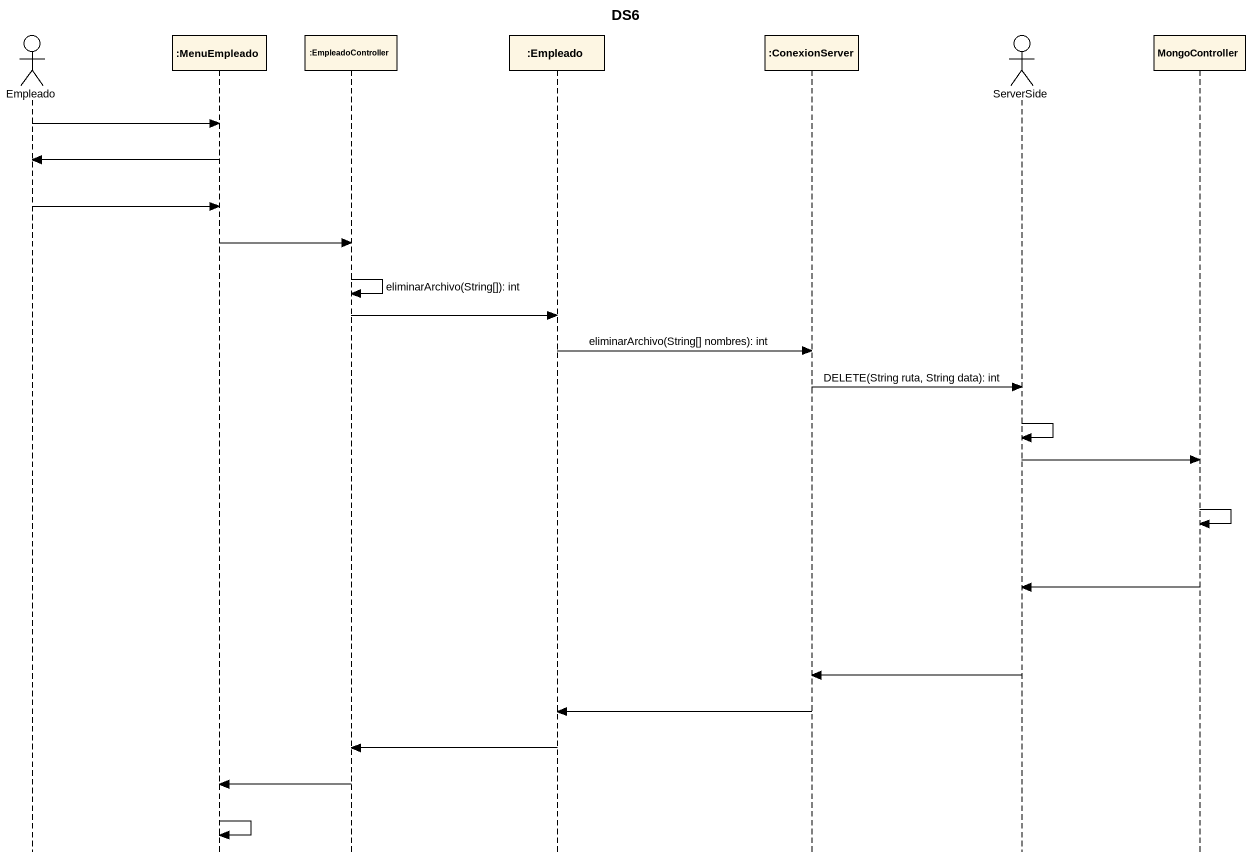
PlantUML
@startuml
title DS6
hide footbox
actor Empleado
participant ":MenuEmpleado" as MenuEmpleado
participant ":EmpleadoController" as EmpleadoController
participant ":Empleado" as Empleado_2
participant ":ConexionServer" as ConexionServer
actor ServerSide
participant MongoController

Empleado -> MenuEmpleado
MenuEmpleado -> Empleado
Empleado -> MenuEmpleado
MenuEmpleado -> EmpleadoController
EmpleadoController -> EmpleadoController : eliminarArchivo(String[]): int
EmpleadoController -> Empleado_2
Empleado_2 -> ConexionServer : eliminarArchivo(String[] nombres): int
ConexionServer -> ServerSide : DELETE(String ruta, String data): int
ServerSide -> ServerSide
ServerSide -> MongoController
MongoController -> MongoController
MongoController -> ServerSide
ServerSide -> ConexionServer
ConexionServer -> Empleado_2
Empleado_2 -> EmpleadoController
EmpleadoController -> MenuEmpleado
MenuEmpleado -> MenuEmpleado
@enduml
